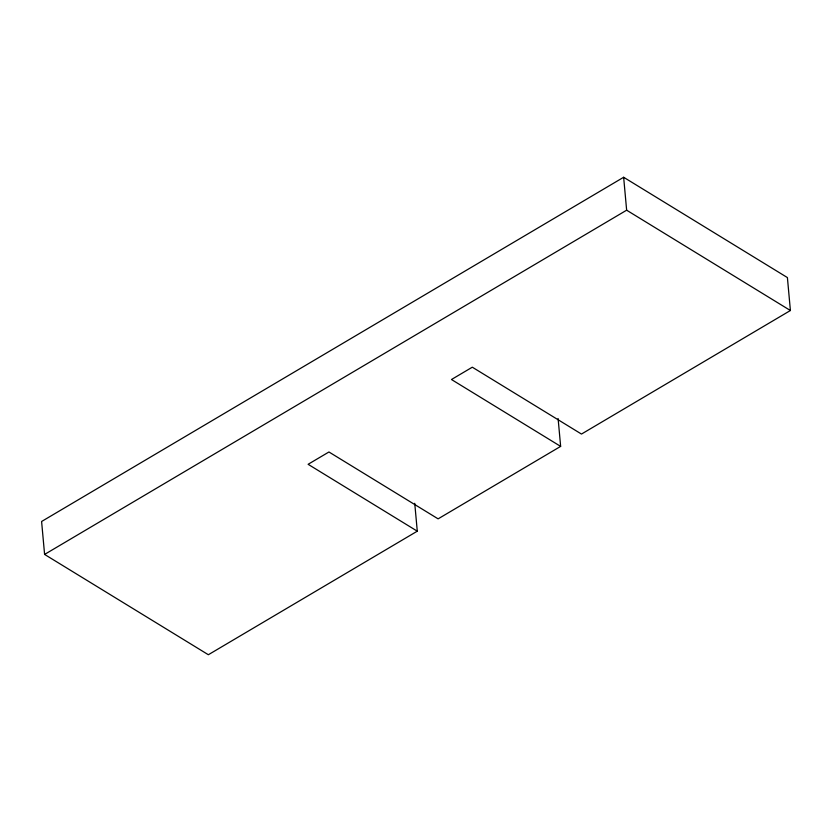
<?xml version="1.0" encoding="UTF-8"?>
<svg xmlns="http://www.w3.org/2000/svg" width="832" height="832" viewBox="0 0 832 832"><rect width="100%" height="100%" fill="white"/><g stroke="black" fill="none" stroke-linecap="round" stroke-linejoin="round"><path stroke-width="1.25" d="M417.279 531.18L308.11 464.298L328.942 451.984L438.11 518.856L560.643 446.389L451.474 379.517L472.306 367.193L581.474 434.065L790.4 310.513L787.405 277.576L623.646 177.268L41.6 521.487L44.595 554.424L208.354 654.732L417.279 531.18L414.742 503.308M44.595 554.424L626.642 210.194L790.4 310.513M623.646 177.268L626.642 210.194M558.106 418.527L560.643 446.389"/></g></svg>
